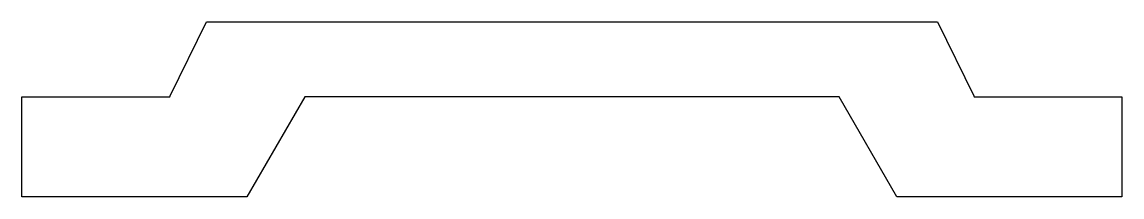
# Model space of a CAD drawing. Extents: x -642.4 to -620.4, y 82.5 to 86.
import ezdxf

# ---------------------------------------------------------------- set-up
doc = ezdxf.new("R2010")
doc.units = 0
doc.layers.get('0').update_dxf_attribs({"linetype": 'CONTINUOUS'})

msp = doc.modelspace()

# ---------------------------------------------------------------- linework, layer by layer
at = {"color": 0}
msp.add_lwpolyline([(-638.693, 85.951), (-624.067, 85.951), (-623.345, 84.471), (-623.335, 84.451), (-620.38, 84.451), (-620.38, 82.451), (-624.38, 82.451), (-624.88, 82.451), (-626.035, 84.451), (-636.725, 84.451), (-637.88, 82.451), (-638.38, 82.451), (-642.38, 82.451), (-642.38, 84.451), (-639.424, 84.451), (-639.415, 84.471)], close=True, dxfattribs=at)

doc.saveas('drawing.dxf')
